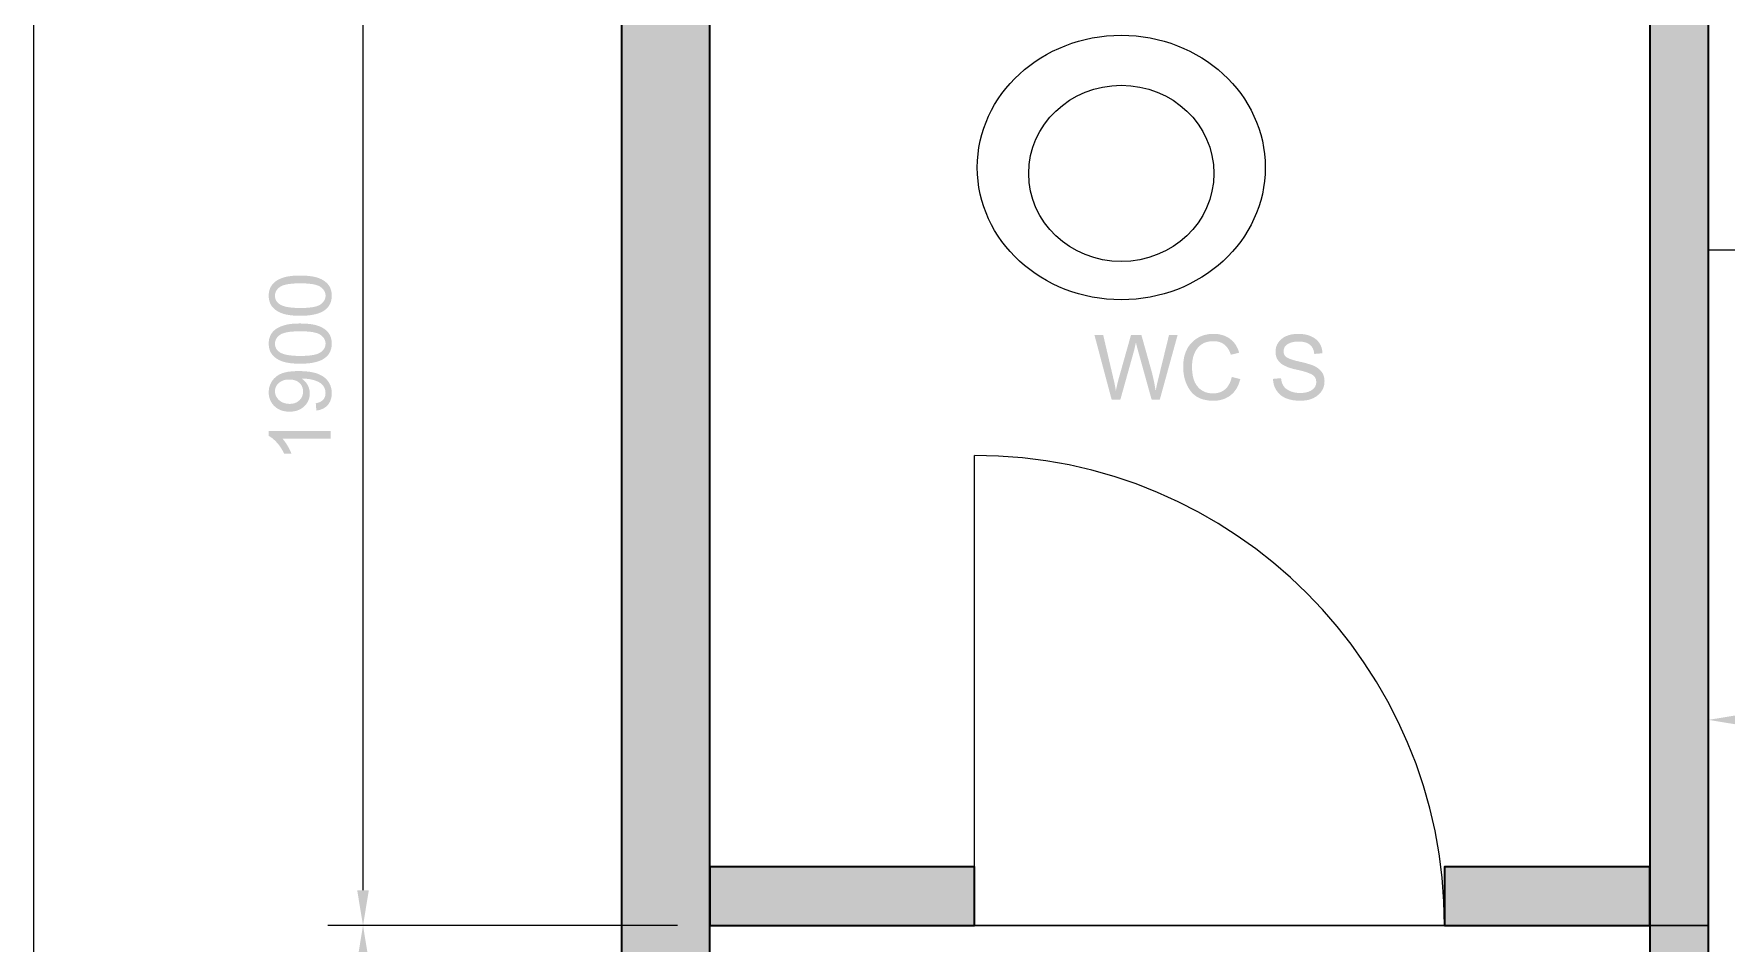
# Model space of a CAD drawing. Header units: millimetres. Extents: x -1336 to 24201, y -1370 to 16142.
# Drawn here: x -1150 to 1729, y 7420 to 8968 of the extents above; entities that cross this region are included whole.
import ezdxf

# ---------------------------------------------------------------- set-up
doc = ezdxf.new("R2010")
doc.units = ezdxf.units.MM
for name, color, linetype, lineweight in [('A-ANNO-TEXT', 7, 'Continuous', 13), ('A-DIMS-MM', 7, 'Continuous', 13), ('A-DOOR', 7, 'Continuous', 13), ('A-FIXT-SERVICE', 7, 'Continuous', 13), ('A-FLOOR-ZONE', 7, 'Continuous', 13), ('A-WALL-EXIST', 7, 'Continuous', 35)]:
    doc.layers.add(name, color=color, linetype=linetype, lineweight=lineweight)

msp = doc.modelspace()

# ---------------------------------------------------------------- hatches: boundary and pattern name
at = {"layer": 'A-ANNO-TEXT'}
h = msp.add_hatch(color=7, dxfattribs=at)
h.paths.add_polyline_path([(795.8, 8455), (765.5, 8345), (751.6, 8345), (727.5, 8431.7), (727.1, 8433.3), (726.7, 8434.8), (726.3, 8436.2), (726, 8437.5), (725.7, 8438.8), (725.5, 8439.9), (725.3, 8440.9), (725.1, 8441.8), (724.8, 8441.8), (721.8, 8428.7), (698.4, 8345), (683.6, 8345), (654.3, 8455), (669.2, 8455), (686.1, 8382.8), (686.5, 8381.1), (686.9, 8379.4), (687.3, 8377.8), (687.7, 8376.2), (688, 8374.7), (688.3, 8373.2), (688.6, 8371.8), (688.9, 8370.5), (689.1, 8369.2), (689.4, 8368), (689.6, 8366.9), (689.8, 8365.8), (690, 8364.7), (690.1, 8363.7), (690.3, 8362.8), (690.4, 8362), (690.5, 8361.4), (690.5, 8360.9), (690.5, 8360.6), (690.6, 8360.4), (690.9, 8360.4), (691.2, 8362.1), (691.6, 8363.8), (691.9, 8365.4), (692.3, 8367), (692.6, 8368.5), (692.9, 8369.9), (693.2, 8371.3), (693.5, 8372.6), (693.8, 8373.9), (694.1, 8375), (694.4, 8376.2), (694.6, 8377.2), (694.9, 8378.2), (695.1, 8379.1), (695.4, 8380), (695.6, 8380.8), (716.5, 8455), (734.2, 8455), (749.8, 8399.4), (751.2, 8394.3), (752.6, 8389.2), (753.8, 8384.2), (754.9, 8379.3), (755.9, 8374.5), (756.8, 8369.7), (757.6, 8365), (758.3, 8360.4), (758.6, 8360.4), (758.8, 8361.5), (759, 8362.7), (759.3, 8363.9), (759.5, 8365.2), (759.8, 8366.6), (760.1, 8367.9), (760.4, 8369.4), (760.7, 8370.8), (761, 8372.4), (761.4, 8373.9), (761.8, 8375.5), (762.2, 8377.2), (762.6, 8378.9), (763, 8380.7), (763.4, 8382.5), (763.9, 8384.3), (781.2, 8455), (795.8, 8455)])
h.paths.add_polyline_path([(902.4, 8379.9), (901.8, 8377.6), (901.1, 8375.4), (900.4, 8373.3), (899.6, 8371.2), (898.7, 8369.2), (897.8, 8367.3), (896.9, 8365.5), (895.9, 8363.7), (894.8, 8362), (893.6, 8360.4), (892.5, 8358.9), (891.2, 8357.4), (889.9, 8356), (888.6, 8354.7), (887.1, 8353.4), (885.7, 8352.2), (884.2, 8351.1), (882.6, 8350.1), (881, 8349.1), (879.4, 8348.3), (877.7, 8347.4), (876, 8346.7), (874.3, 8346), (872.5, 8345.4), (870.7, 8344.9), (868.9, 8344.4), (867, 8344), (865, 8343.7), (863.1, 8343.4), (861.1, 8343.3), (859.1, 8343.2), (857, 8343.1), (855.3, 8343.1), (853.7, 8343.2), (852, 8343.3), (850.5, 8343.4), (848.9, 8343.5), (847.4, 8343.7), (845.9, 8343.9), (844.4, 8344.2), (842.9, 8344.5), (841.5, 8344.8), (840.1, 8345.1), (838.8, 8345.5), (837.5, 8345.9), (836.2, 8346.4), (834.9, 8346.8), (833.6, 8347.4), (832.4, 8347.9), (831.2, 8348.5), (830.1, 8349.1), (828.9, 8349.7), (827.8, 8350.4), (826.8, 8351.1), (825.7, 8351.9), (824.7, 8352.6), (823.7, 8353.5), (822.8, 8354.3), (821.8, 8355.2), (820.9, 8356.1), (820.1, 8357), (819.2, 8358), (818.4, 8359), (817.6, 8360), (816.1, 8362.2), (814.7, 8364.4), (813.4, 8366.6), (812.2, 8368.9), (811.1, 8371.3), (810.1, 8373.7), (809.2, 8376.2), (808.4, 8378.7), (807.6, 8381.3), (807, 8383.9), (806.5, 8386.6), (806.1, 8389.3), (805.7, 8392.1), (805.5, 8394.9), (805.3, 8397.8), (805.3, 8400.8), (805.3, 8404), (805.5, 8407.2), (805.8, 8410.2), (806.2, 8413.2), (806.7, 8416.1), (807.3, 8418.9), (808.1, 8421.6), (808.9, 8424.2), (809.9, 8426.8), (811, 8429.2), (812.1, 8431.6), (813.4, 8433.8), (814.9, 8436), (816.4, 8438.1), (818, 8440.1), (819.8, 8442), (821.6, 8443.8), (823.6, 8445.5), (825.5, 8447), (827.6, 8448.5), (829.7, 8449.8), (831.9, 8451.1), (834.1, 8452.2), (836.4, 8453.2), (838.8, 8454), (841.2, 8454.8), (843.7, 8455.4), (846.2, 8455.9), (848.9, 8456.4), (851.6, 8456.6), (854.3, 8456.8), (857.1, 8456.9), (859.1, 8456.8), (861.1, 8456.7), (863, 8456.6), (864.9, 8456.4), (866.7, 8456.1), (868.5, 8455.7), (870.3, 8455.3), (872, 8454.8), (873.7, 8454.3), (875.4, 8453.7), (877, 8453), (878.6, 8452.3), (880.2, 8451.5), (881.7, 8450.6), (883.1, 8449.7), (884.6, 8448.7), (886, 8447.6), (887.3, 8446.5), (888.6, 8445.4), (889.9, 8444.1), (891.1, 8442.8), (892.2, 8441.5), (893.3, 8440.1), (894.3, 8438.6), (895.3, 8437.1), (896.2, 8435.5), (897, 8433.9), (897.9, 8432.2), (898.6, 8430.4), (899.3, 8428.6), (900, 8426.7), (900.6, 8424.8), (886.3, 8421.4), (885.9, 8422.8), (885.4, 8424.2), (884.8, 8425.5), (884.3, 8426.8), (883.7, 8428), (883.1, 8429.2), (882.4, 8430.3), (881.8, 8431.4), (881.1, 8432.5), (880.3, 8433.5), (879.6, 8434.5), (878.8, 8435.4), (878, 8436.3), (877.1, 8437.1), (876.3, 8437.9), (875.4, 8438.6), (874.4, 8439.3), (873.5, 8440), (872.5, 8440.6), (871.5, 8441.2), (870.4, 8441.7), (869.3, 8442.2), (868.2, 8442.6), (867.1, 8443), (865.9, 8443.3), (864.7, 8443.6), (863.5, 8443.9), (862.3, 8444.1), (861, 8444.2), (859.7, 8444.3), (858.3, 8444.4), (857, 8444.4), (854.8, 8444.4), (852.6, 8444.2), (850.5, 8444), (848.5, 8443.7), (846.6, 8443.3), (844.7, 8442.8), (842.9, 8442.2), (841.1, 8441.5), (839.5, 8440.7), (837.9, 8439.8), (836.3, 8438.8), (834.9, 8437.8), (833.5, 8436.6), (832.1, 8435.4), (830.9, 8434), (829.7, 8432.6), (828.5, 8431.1), (827.5, 8429.5), (826.5, 8427.9), (825.6, 8426.2), (824.8, 8424.4), (824, 8422.6), (823.3, 8420.7), (822.7, 8418.8), (822.1, 8416.8), (821.7, 8414.7), (821.3, 8412.5), (820.9, 8410.3), (820.7, 8408.1), (820.5, 8405.7), (820.4, 8403.4), (820.4, 8400.9), (820.4, 8398.1), (820.5, 8395.3), (820.7, 8392.7), (821, 8390.2), (821.3, 8387.7), (821.7, 8385.3), (822.2, 8383.1), (822.8, 8380.9), (823.5, 8378.8), (824.2, 8376.8), (825, 8374.9), (825.9, 8373.1), (826.8, 8371.4), (827.9, 8369.7), (829, 8368.2), (830.2, 8366.8), (831.4, 8365.4), (832.7, 8364.1), (834, 8363), (835.4, 8361.9), (836.9, 8360.9), (838.3, 8359.9), (839.9, 8359.1), (841.4, 8358.4), (843.1, 8357.7), (844.7, 8357.2), (846.4, 8356.7), (848.2, 8356.3), (850, 8356), (851.9, 8355.8), (853.8, 8355.6), (855.7, 8355.6), (857.3, 8355.6), (858.9, 8355.7), (860.4, 8355.8), (861.9, 8356), (863.3, 8356.3), (864.7, 8356.6), (866.1, 8356.9), (867.4, 8357.3), (868.7, 8357.8), (869.9, 8358.3), (871.2, 8358.9), (872.3, 8359.5), (873.5, 8360.2), (874.6, 8360.9), (875.6, 8361.7), (876.7, 8362.6), (877.7, 8363.5), (878.6, 8364.4), (879.5, 8365.4), (880.4, 8366.5), (881.2, 8367.6), (882, 8368.8), (882.8, 8370), (883.5, 8371.3), (884.2, 8372.6), (884.9, 8374), (885.5, 8375.5), (886.1, 8377), (886.6, 8378.6), (887.1, 8380.2), (887.5, 8381.8), (888, 8383.6), (902.4, 8379.9)])
h.paths.add_polyline_path([(1028.3, 8422.7), (1028.1, 8424), (1028, 8425.3), (1027.7, 8426.5), (1027.5, 8427.7), (1027.2, 8428.8), (1026.8, 8429.9), (1026.4, 8430.9), (1025.9, 8431.9), (1025.4, 8432.9), (1024.9, 8433.8), (1024.3, 8434.7), (1023.7, 8435.6), (1023, 8436.4), (1022.3, 8437.1), (1021.5, 8437.8), (1020.7, 8438.5), (1019.8, 8439.2), (1018.9, 8439.8), (1018, 8440.3), (1017, 8440.8), (1016, 8441.3), (1014.9, 8441.8), (1013.8, 8442.1), (1012.6, 8442.5), (1011.4, 8442.8), (1010.1, 8443.1), (1008.8, 8443.3), (1007.4, 8443.5), (1006, 8443.6), (1004.6, 8443.7), (1003.1, 8443.8), (1001.6, 8443.8), (1000.2, 8443.8), (998.8, 8443.8), (997.5, 8443.7), (996.2, 8443.6), (994.9, 8443.4), (993.7, 8443.2), (992.5, 8443), (991.4, 8442.8), (990.2, 8442.5), (989.1, 8442.2), (988.1, 8441.8), (987, 8441.5), (986.1, 8441), (985.1, 8440.6), (984.2, 8440.1), (983.3, 8439.6), (982.4, 8439.1), (981.6, 8438.5), (980.9, 8437.9), (980.2, 8437.3), (979.5, 8436.6), (979, 8435.9), (978.4, 8435.2), (978, 8434.5), (977.6, 8433.7), (977.2, 8432.9), (976.9, 8432), (976.6, 8431.2), (976.5, 8430.3), (976.3, 8429.3), (976.2, 8428.4), (976.2, 8427.4), (976.2, 8426.5), (976.3, 8425.7), (976.4, 8424.8), (976.5, 8424.1), (976.7, 8423.3), (977, 8422.6), (977.2, 8421.8), (977.6, 8421.2), (977.9, 8420.5), (978.3, 8419.9), (978.8, 8419.3), (979.3, 8418.7), (979.8, 8418.2), (980.4, 8417.7), (981, 8417.2), (981.6, 8416.8), (982.4, 8416.3), (983.2, 8415.9), (984, 8415.5), (985, 8415), (986, 8414.6), (987.1, 8414.2), (988.3, 8413.7), (989.6, 8413.3), (990.9, 8412.9), (992.3, 8412.4), (993.8, 8412), (995.4, 8411.6), (997.1, 8411.1), (998.8, 8410.7), (1000.6, 8410.3), (1002.5, 8409.8), (1005.8, 8409.1), (1009, 8408.3), (1012, 8407.6), (1014.9, 8406.8), (1017.6, 8406), (1020.1, 8405.2), (1022.5, 8404.5), (1024.8, 8403.7), (1026.9, 8402.8), (1028.9, 8401.9), (1030.9, 8400.8), (1032.8, 8399.7), (1034.6, 8398.4), (1036.3, 8397), (1038, 8395.5), (1039.5, 8393.9), (1040.3, 8393), (1041, 8392.2), (1041.6, 8391.2), (1042.2, 8390.3), (1042.8, 8389.3), (1043.3, 8388.3), (1043.7, 8387.2), (1044.2, 8386.1), (1044.5, 8385), (1044.8, 8383.8), (1045.1, 8382.6), (1045.3, 8381.4), (1045.5, 8380.1), (1045.6, 8378.8), (1045.7, 8377.4), (1045.7, 8376.1), (1045.6, 8374.3), (1045.5, 8372.6), (1045.3, 8370.9), (1045, 8369.3), (1044.6, 8367.7), (1044.1, 8366.1), (1043.5, 8364.6), (1042.9, 8363.1), (1042.1, 8361.6), (1041.3, 8360.2), (1040.4, 8358.8), (1039.3, 8357.5), (1038.2, 8356.2), (1037, 8354.9), (1035.8, 8353.7), (1034.4, 8352.5), (1033, 8351.4), (1031.5, 8350.3), (1029.9, 8349.3), (1028.3, 8348.4), (1026.7, 8347.6), (1025, 8346.8), (1023.2, 8346.1), (1021.4, 8345.5), (1019.5, 8344.9), (1017.6, 8344.4), (1015.6, 8344), (1013.6, 8343.7), (1011.5, 8343.5), (1009.4, 8343.3), (1007.2, 8343.2), (1004.9, 8343.1), (1002.1, 8343.2), (999.3, 8343.3), (996.7, 8343.5), (994.1, 8343.8), (991.6, 8344.1), (989.2, 8344.6), (986.9, 8345.1), (984.7, 8345.7), (982.6, 8346.4), (980.5, 8347.2), (978.6, 8348), (976.7, 8348.9), (975, 8350), (973.3, 8351.1), (971.7, 8352.2), (970.2, 8353.5), (968.8, 8354.8), (967.5, 8356.2), (966.3, 8357.6), (965.2, 8359), (964.1, 8360.6), (963.1, 8362.1), (962.2, 8363.7), (961.4, 8365.4), (960.7, 8367.1), (960.1, 8368.8), (959.5, 8370.6), (959.1, 8372.5), (958.7, 8374.4), (958.4, 8376.3), (958.2, 8378.3), (958, 8380.3), (971.9, 8381.5), (972, 8379.9), (972.2, 8378.4), (972.5, 8376.8), (972.9, 8375.4), (973.3, 8374), (973.7, 8372.6), (974.3, 8371.4), (974.9, 8370.1), (975.6, 8369), (976.3, 8367.8), (977.1, 8366.8), (978, 8365.8), (978.9, 8364.8), (979.9, 8363.9), (980.9, 8363.1), (982.1, 8362.3), (983.2, 8361.6), (984.4, 8360.9), (985.7, 8360.2), (986.9, 8359.7), (988.2, 8359.1), (989.5, 8358.6), (990.9, 8358.2), (992.2, 8357.8), (993.7, 8357.4), (995.1, 8357.1), (996.6, 8356.8), (998.1, 8356.6), (999.6, 8356.5), (1001.1, 8356.3), (1002.7, 8356.3), (1004.3, 8356.3), (1005.9, 8356.3), (1007.3, 8356.3), (1008.8, 8356.4), (1010.2, 8356.6), (1011.5, 8356.7), (1012.9, 8357), (1014.1, 8357.2), (1015.4, 8357.5), (1016.6, 8357.8), (1017.8, 8358.2), (1018.9, 8358.6), (1020.1, 8359.1), (1021.1, 8359.6), (1022.2, 8360.1), (1023.2, 8360.7), (1024.1, 8361.3), (1025, 8361.9), (1025.9, 8362.6), (1026.7, 8363.3), (1027.4, 8364), (1028.1, 8364.8), (1028.7, 8365.6), (1029.3, 8366.4), (1029.8, 8367.2), (1030.2, 8368.1), (1030.6, 8369), (1030.9, 8369.9), (1031.2, 8370.8), (1031.4, 8371.8), (1031.5, 8372.8), (1031.6, 8373.9), (1031.7, 8374.9), (1031.6, 8376), (1031.5, 8377.1), (1031.4, 8378.1), (1031.2, 8379.1), (1030.9, 8380.1), (1030.5, 8381), (1030.1, 8381.9), (1029.7, 8382.7), (1029.2, 8383.5), (1028.6, 8384.3), (1027.9, 8385), (1027.2, 8385.7), (1026.5, 8386.4), (1025.6, 8387), (1024.7, 8387.5), (1023.8, 8388.1), (1022.8, 8388.6), (1021.6, 8389.1), (1020.4, 8389.6), (1019.2, 8390.1), (1017.8, 8390.6), (1016.4, 8391.1), (1014.8, 8391.7), (1013.2, 8392.2), (1011.5, 8392.7), (1009.8, 8393.2), (1007.9, 8393.7), (1005.9, 8394.2), (1003.9, 8394.7), (1001.8, 8395.2), (999.6, 8395.7), (997.3, 8396.2), (995, 8396.7), (992.8, 8397.3), (990.7, 8397.8), (988.7, 8398.4), (986.7, 8399), (984.9, 8399.7), (983.1, 8400.3), (981.4, 8401), (979.7, 8401.8), (978.2, 8402.5), (976.7, 8403.3), (975.3, 8404.1), (974, 8404.9), (972.8, 8405.7), (971.6, 8406.6), (970.6, 8407.5), (969.6, 8408.4), (968.7, 8409.4), (967.8, 8410.4), (967, 8411.4), (966.3, 8412.5), (965.6, 8413.6), (965, 8414.7), (964.4, 8415.9), (964, 8417.1), (963.6, 8418.3), (963.2, 8419.6), (962.9, 8420.9), (962.7, 8422.2), (962.5, 8423.6), (962.4, 8425), (962.4, 8426.4), (962.4, 8428), (962.6, 8429.6), (962.8, 8431.2), (963, 8432.7), (963.4, 8434.2), (963.9, 8435.7), (964.4, 8437.1), (965, 8438.5), (965.7, 8439.8), (966.4, 8441.1), (967.3, 8442.4), (968.2, 8443.6), (969.2, 8444.9), (970.3, 8446), (971.5, 8447.2), (972.8, 8448.2), (974.1, 8449.3), (975.5, 8450.3), (976.9, 8451.2), (978.4, 8452), (980, 8452.8), (981.6, 8453.5), (983.3, 8454.1), (985, 8454.7), (986.8, 8455.2), (988.6, 8455.7), (990.5, 8456), (992.5, 8456.3), (994.5, 8456.6), (996.6, 8456.7), (998.8, 8456.8), (1001, 8456.9), (1003.2, 8456.8), (1005.4, 8456.7), (1007.6, 8456.6), (1009.7, 8456.3), (1011.7, 8456), (1013.7, 8455.7), (1015.6, 8455.2), (1017.5, 8454.7), (1019.3, 8454.2), (1021.1, 8453.5), (1022.8, 8452.8), (1024.4, 8452), (1026, 8451.2), (1027.5, 8450.3), (1029, 8449.3), (1030.4, 8448.3), (1031.8, 8447.2), (1033, 8446), (1034.2, 8444.8), (1035.3, 8443.5), (1036.4, 8442.2), (1037.3, 8440.8), (1038.2, 8439.4), (1038.9, 8437.9), (1039.6, 8436.3), (1040.3, 8434.7), (1040.8, 8433), (1041.2, 8431.3), (1041.6, 8429.5), (1041.9, 8427.7), (1042.1, 8425.8), (1042.2, 8423.9), (1028.3, 8422.7)])
at = {"layer": 'A-DIMS-MM'}
h = msp.add_hatch(color=7, dxfattribs=at)
h.paths.add_polyline_path([(-645, 8291.5), (-645, 8278.6), (-727.2, 8278.6), (-726, 8277.4), (-724.9, 8276.1), (-723.8, 8274.7), (-722.7, 8273.2), (-721.6, 8271.6), (-720.5, 8270), (-719.4, 8268.2), (-718.3, 8266.4), (-717.2, 8264.5), (-716.2, 8262.7), (-715.3, 8260.9), (-714.4, 8259.2), (-713.6, 8257.5), (-712.9, 8255.9), (-712.2, 8254.3), (-711.6, 8252.8), (-724.1, 8252.8), (-725.4, 8255.5), (-726.7, 8258.1), (-728.2, 8260.5), (-729.7, 8262.9), (-731.3, 8265.3), (-732.9, 8267.5), (-734.6, 8269.7), (-736.4, 8271.7), (-738.2, 8273.7), (-740, 8275.5), (-741.8, 8277.1), (-743.5, 8278.6), (-745.3, 8280), (-747, 8281.2), (-748.7, 8282.3), (-750.4, 8283.2), (-750.4, 8291.5), (-645, 8291.5)])
h.paths.add_polyline_path([(-669.3, 8326.4), (-670.4, 8338.8), (-669.4, 8339), (-668.3, 8339.3), (-667.3, 8339.5), (-666.4, 8339.8), (-665.4, 8340.1), (-664.5, 8340.4), (-663.7, 8340.8), (-662.9, 8341.1), (-662.1, 8341.5), (-661.4, 8341.9), (-660.7, 8342.4), (-660, 8342.8), (-659.4, 8343.3), (-658.8, 8343.8), (-658.3, 8344.3), (-657.7, 8344.8), (-656.8, 8346), (-656, 8347.2), (-655.3, 8348.5), (-654.8, 8349.9), (-654.4, 8351.4), (-654.1, 8352.9), (-653.9, 8354.5), (-653.8, 8356.2), (-653.9, 8357.7), (-654, 8359.1), (-654.2, 8360.5), (-654.5, 8361.8), (-654.9, 8363.1), (-655.3, 8364.3), (-655.9, 8365.5), (-656.5, 8366.7), (-657.2, 8367.8), (-658, 8368.8), (-658.8, 8369.8), (-659.7, 8370.7), (-660.6, 8371.6), (-661.6, 8372.5), (-662.7, 8373.3), (-663.8, 8374), (-665, 8374.7), (-666.3, 8375.4), (-667.7, 8376), (-669.1, 8376.6), (-670.7, 8377.2), (-672.4, 8377.8), (-674.2, 8378.3), (-676.1, 8378.8), (-678, 8379.3), (-680, 8379.6), (-681.9, 8380), (-683.9, 8380.2), (-685.9, 8380.5), (-687.8, 8380.6), (-689.8, 8380.7), (-691.8, 8380.7), (-692.3, 8380.7), (-692.9, 8380.7), (-693.6, 8380.7), (-694.4, 8380.7), (-692.9, 8379.7), (-691.5, 8378.6), (-690.1, 8377.4), (-688.8, 8376.1), (-687.6, 8374.7), (-686.5, 8373.3), (-685.4, 8371.7), (-684.4, 8370.1), (-683.5, 8368.4), (-682.8, 8366.7), (-682.1, 8364.9), (-681.6, 8363.1), (-681.1, 8361.3), (-680.8, 8359.4), (-680.7, 8357.5), (-680.6, 8355.6), (-680.6, 8354), (-680.7, 8352.4), (-680.9, 8350.8), (-681.2, 8349.3), (-681.5, 8347.8), (-681.9, 8346.4), (-682.4, 8345), (-683, 8343.6), (-683.6, 8342.2), (-684.3, 8340.9), (-685.1, 8339.6), (-685.9, 8338.3), (-686.8, 8337.1), (-687.8, 8335.9), (-688.9, 8334.7), (-690.1, 8333.5), (-691.3, 8332.4), (-692.5, 8331.4), (-693.8, 8330.5), (-695.2, 8329.6), (-696.5, 8328.8), (-698, 8328), (-699.5, 8327.4), (-701, 8326.8), (-702.6, 8326.2), (-704.2, 8325.8), (-705.9, 8325.4), (-707.6, 8325.1), (-709.4, 8324.8), (-711.2, 8324.6), (-713.1, 8324.5), (-715, 8324.5), (-716.9, 8324.5), (-718.9, 8324.7), (-720.7, 8324.8), (-722.6, 8325.1), (-724.4, 8325.4), (-726.1, 8325.8), (-727.8, 8326.3), (-729.4, 8326.9), (-731, 8327.5), (-732.5, 8328.2), (-734, 8329), (-735.4, 8329.8), (-736.8, 8330.7), (-738.2, 8331.7), (-739.4, 8332.8), (-740.7, 8333.9), (-741.9, 8335.1), (-743, 8336.4), (-744, 8337.6), (-745, 8338.9), (-745.8, 8340.3), (-746.6, 8341.7), (-747.3, 8343.1), (-748, 8344.5), (-748.6, 8346), (-749.1, 8347.6), (-749.5, 8349.1), (-749.8, 8350.7), (-750.1, 8352.4), (-750.3, 8354.1), (-750.4, 8355.8), (-750.4, 8357.5), (-750.4, 8358.8), (-750.3, 8360.1), (-750.2, 8361.3), (-750.1, 8362.5), (-749.9, 8363.8), (-749.7, 8365), (-749.4, 8366.2), (-749.1, 8367.3), (-748.7, 8368.5), (-748.3, 8369.6), (-747.8, 8370.8), (-747.3, 8371.9), (-746.8, 8373), (-746.2, 8374.1), (-745.6, 8375.2), (-744.9, 8376.3), (-744.2, 8377.3), (-743.5, 8378.3), (-742.7, 8379.3), (-741.9, 8380.2), (-741, 8381.2), (-740.1, 8382), (-739.2, 8382.9), (-738.2, 8383.7), (-737.2, 8384.5), (-736.2, 8385.3), (-735.1, 8386), (-734, 8386.7), (-732.9, 8387.4), (-731.7, 8388), (-730.5, 8388.6), (-729.2, 8389.1), (-727.9, 8389.7), (-726.5, 8390.2), (-725, 8390.6), (-723.5, 8391.1), (-721.9, 8391.5), (-720.3, 8391.8), (-718.5, 8392.2), (-716.7, 8392.5), (-714.8, 8392.7), (-712.9, 8392.9), (-710.8, 8393.1), (-708.7, 8393.3), (-706.6, 8393.4), (-704.3, 8393.5), (-702, 8393.5), (-699.6, 8393.6), (-697.2, 8393.5), (-694.7, 8393.5), (-692.4, 8393.4), (-690.1, 8393.3), (-687.9, 8393.1), (-685.7, 8392.9), (-683.6, 8392.7), (-681.6, 8392.5), (-679.6, 8392.2), (-677.7, 8391.8), (-675.9, 8391.5), (-674.1, 8391.1), (-672.4, 8390.7), (-670.7, 8390.2), (-669.1, 8389.7), (-667.6, 8389.2), (-666.1, 8388.6), (-664.7, 8388), (-663.3, 8387.4), (-662, 8386.7), (-660.7, 8386), (-659.5, 8385.3), (-658.3, 8384.5), (-657.1, 8383.8), (-656, 8382.9), (-654.9, 8382.1), (-653.9, 8381.2), (-652.9, 8380.2), (-652, 8379.3), (-651.1, 8378.3), (-650.2, 8377.2), (-649.4, 8376.2), (-648.7, 8375.1), (-648, 8374), (-647.3, 8372.8), (-646.7, 8371.7), (-646.2, 8370.5), (-645.6, 8369.3), (-645.2, 8368.1), (-644.8, 8366.8), (-644.4, 8365.5), (-644.1, 8364.2), (-643.8, 8362.9), (-643.6, 8361.6), (-643.4, 8360.2), (-643.3, 8358.8), (-643.2, 8357.4), (-643.2, 8356), (-643.2, 8354.4), (-643.3, 8352.9), (-643.4, 8351.5), (-643.6, 8350.1), (-643.9, 8348.7), (-644.2, 8347.3), (-644.5, 8346), (-644.9, 8344.8), (-645.4, 8343.5), (-645.9, 8342.3), (-646.4, 8341.1), (-647.1, 8340), (-647.7, 8338.9), (-648.4, 8337.8), (-649.2, 8336.8), (-650, 8335.8), (-650.9, 8334.9), (-651.8, 8334), (-652.8, 8333.1), (-653.8, 8332.3), (-654.9, 8331.6), (-656, 8330.8), (-657.1, 8330.2), (-658.3, 8329.6), (-659.5, 8329), (-660.8, 8328.5), (-662.1, 8328), (-663.4, 8327.6), (-664.8, 8327.3), (-666.3, 8326.9), (-667.8, 8326.7), (-669.3, 8326.4)])
h.paths.add_polyline_path([(-715.6, 8379.2), (-717, 8379.2), (-718.3, 8379.1), (-719.6, 8379), (-720.9, 8378.9), (-722.1, 8378.7), (-723.3, 8378.4), (-724.5, 8378.1), (-725.6, 8377.8), (-726.7, 8377.4), (-727.7, 8376.9), (-728.7, 8376.4), (-729.7, 8375.9), (-730.6, 8375.3), (-731.5, 8374.7), (-732.4, 8374), (-733.2, 8373.3), (-734, 8372.6), (-734.8, 8371.8), (-735.5, 8371), (-736.1, 8370.2), (-736.7, 8369.4), (-737.2, 8368.6), (-737.7, 8367.7), (-738.1, 8366.8), (-738.5, 8365.9), (-738.8, 8365), (-739.1, 8364.1), (-739.4, 8363.1), (-739.5, 8362.1), (-739.7, 8361.1), (-739.7, 8360.1), (-739.8, 8359.1), (-739.7, 8358), (-739.6, 8357), (-739.5, 8356), (-739.3, 8354.9), (-739.1, 8353.9), (-738.8, 8353), (-738.4, 8352), (-738, 8351.1), (-737.5, 8350.1), (-737, 8349.2), (-736.4, 8348.3), (-735.8, 8347.5), (-735.1, 8346.6), (-734.4, 8345.8), (-733.6, 8344.9), (-732.7, 8344.1), (-731.8, 8343.4), (-730.9, 8342.6), (-730, 8342), (-729, 8341.3), (-727.9, 8340.8), (-726.9, 8340.2), (-725.8, 8339.8), (-724.7, 8339.4), (-723.5, 8339), (-722.3, 8338.7), (-721.1, 8338.4), (-719.9, 8338.2), (-718.6, 8338), (-717.3, 8337.9), (-715.9, 8337.8), (-714.5, 8337.8), (-713.3, 8337.8), (-712.1, 8337.9), (-710.9, 8338), (-709.8, 8338.1), (-708.6, 8338.4), (-707.6, 8338.6), (-706.5, 8338.9), (-705.5, 8339.3), (-704.5, 8339.7), (-703.5, 8340.1), (-702.5, 8340.6), (-701.6, 8341.2), (-700.7, 8341.8), (-699.9, 8342.4), (-699.1, 8343.1), (-698.3, 8343.8), (-697.5, 8344.6), (-696.8, 8345.4), (-696.1, 8346.2), (-695.5, 8347), (-694.9, 8347.9), (-694.4, 8348.7), (-694, 8349.6), (-693.6, 8350.6), (-693.2, 8351.5), (-692.9, 8352.5), (-692.6, 8353.5), (-692.4, 8354.5), (-692.2, 8355.5), (-692.1, 8356.6), (-692, 8357.6), (-692, 8358.7), (-692, 8359.9), (-692.1, 8360.9), (-692.2, 8362), (-692.4, 8363), (-692.6, 8364), (-692.9, 8365), (-693.2, 8366), (-693.6, 8366.9), (-694, 8367.8), (-694.4, 8368.7), (-694.9, 8369.5), (-695.5, 8370.4), (-696.1, 8371.2), (-696.8, 8372), (-697.5, 8372.7), (-698.3, 8373.5), (-699.1, 8374.2), (-699.9, 8374.8), (-700.8, 8375.4), (-701.7, 8376), (-702.6, 8376.5), (-703.6, 8377), (-704.7, 8377.4), (-705.7, 8377.8), (-706.8, 8378.1), (-708, 8378.4), (-709.2, 8378.7), (-710.4, 8378.9), (-711.6, 8379), (-712.9, 8379.1), (-714.3, 8379.2), (-715.6, 8379.2)])
h.paths.add_polyline_path([(-696.8, 8406.1), (-699.1, 8406.1), (-701.3, 8406.1), (-703.5, 8406.2), (-705.6, 8406.3), (-707.7, 8406.5), (-709.7, 8406.6), (-711.7, 8406.8), (-713.6, 8407), (-715.4, 8407.3), (-717.2, 8407.6), (-719, 8407.9), (-720.6, 8408.2), (-722.2, 8408.6), (-723.8, 8409), (-725.3, 8409.5), (-726.8, 8409.9), (-728.2, 8410.4), (-729.5, 8410.9), (-730.8, 8411.5), (-732.1, 8412.1), (-733.3, 8412.7), (-734.5, 8413.3), (-735.7, 8414), (-736.8, 8414.7), (-737.9, 8415.4), (-738.9, 8416.2), (-739.9, 8416.9), (-740.9, 8417.8), (-741.8, 8418.6), (-742.6, 8419.5), (-743.5, 8420.4), (-744.3, 8421.3), (-745, 8422.3), (-745.7, 8423.3), (-746.4, 8424.3), (-747, 8425.3), (-747.5, 8426.4), (-748, 8427.5), (-748.5, 8428.7), (-748.9, 8429.8), (-749.3, 8431), (-749.6, 8432.3), (-749.8, 8433.5), (-750, 8434.8), (-750.2, 8436.2), (-750.3, 8437.5), (-750.4, 8438.9), (-750.4, 8440.3), (-750.4, 8442.4), (-750.2, 8444.4), (-750, 8446.4), (-749.6, 8448.3), (-749.1, 8450.1), (-748.5, 8451.8), (-747.8, 8453.5), (-747, 8455.2), (-746.1, 8456.7), (-745.1, 8458.2), (-744.1, 8459.6), (-742.9, 8461), (-741.6, 8462.3), (-740.2, 8463.5), (-738.8, 8464.6), (-737.2, 8465.7), (-735.6, 8466.7), (-733.8, 8467.6), (-732, 8468.5), (-730.1, 8469.4), (-728.1, 8470.2), (-726, 8470.9), (-723.9, 8471.6), (-721.6, 8472.2), (-720.4, 8472.5), (-719.2, 8472.8), (-717.9, 8473), (-716.6, 8473.2), (-715.2, 8473.4), (-713.8, 8473.6), (-712.3, 8473.8), (-710.8, 8474), (-709.2, 8474.1), (-707.6, 8474.2), (-705.9, 8474.3), (-704.2, 8474.4), (-702.4, 8474.5), (-700.6, 8474.5), (-698.7, 8474.6), (-696.8, 8474.6), (-694.5, 8474.5), (-692.3, 8474.5), (-690.1, 8474.4), (-688, 8474.3), (-685.9, 8474.2), (-683.9, 8474), (-682, 8473.8), (-680.1, 8473.6), (-678.2, 8473.4), (-676.5, 8473.1), (-674.7, 8472.8), (-673.1, 8472.4), (-671.5, 8472.1), (-669.9, 8471.7), (-668.4, 8471.2), (-667, 8470.8), (-665.6, 8470.3), (-664.2, 8469.8), (-662.9, 8469.2), (-661.6, 8468.6), (-660.4, 8468), (-659.2, 8467.4), (-658, 8466.7), (-656.9, 8466), (-655.8, 8465.3), (-654.8, 8464.6), (-653.8, 8463.8), (-652.8, 8463), (-651.9, 8462.1), (-651, 8461.2), (-650.2, 8460.3), (-649.4, 8459.4), (-648.7, 8458.5), (-648, 8457.5), (-647.3, 8456.4), (-646.7, 8455.4), (-646.1, 8454.3), (-645.6, 8453.2), (-645.2, 8452), (-644.8, 8450.9), (-644.4, 8449.7), (-644.1, 8448.4), (-643.8, 8447.1), (-643.6, 8445.8), (-643.4, 8444.5), (-643.3, 8443.1), (-643.2, 8441.7), (-643.2, 8440.3), (-643.3, 8438.5), (-643.4, 8436.6), (-643.6, 8434.9), (-643.9, 8433.1), (-644.3, 8431.5), (-644.7, 8429.9), (-645.3, 8428.3), (-645.9, 8426.8), (-646.7, 8425.3), (-647.5, 8423.9), (-648.4, 8422.5), (-649.3, 8421.2), (-650.4, 8420), (-651.5, 8418.7), (-652.8, 8417.6), (-654.1, 8416.5), (-655.8, 8415.2), (-657.6, 8414), (-659.6, 8412.9), (-661.7, 8411.9), (-663.9, 8411), (-666.2, 8410.1), (-668.7, 8409.4), (-671.3, 8408.7), (-674.1, 8408.1), (-676.9, 8407.5), (-679.9, 8407.1), (-683, 8406.7), (-686.3, 8406.5), (-689.6, 8406.3), (-693.2, 8406.1), (-696.8, 8406.1)])
h.paths.add_polyline_path([(-696.8, 8419.3), (-693.6, 8419.4), (-690.6, 8419.4), (-687.7, 8419.6), (-684.9, 8419.7), (-682.3, 8419.9), (-679.8, 8420.2), (-677.5, 8420.5), (-675.3, 8420.9), (-673.2, 8421.3), (-671.2, 8421.7), (-669.4, 8422.2), (-667.7, 8422.7), (-666.2, 8423.3), (-664.8, 8424), (-663.5, 8424.7), (-662.4, 8425.4), (-661.3, 8426.2), (-660.4, 8426.9), (-659.5, 8427.8), (-658.6, 8428.6), (-657.9, 8429.4), (-657.2, 8430.3), (-656.5, 8431.2), (-655.9, 8432.1), (-655.4, 8433.1), (-655, 8434.1), (-654.6, 8435), (-654.3, 8436.1), (-654.1, 8437.1), (-653.9, 8438.1), (-653.8, 8439.2), (-653.8, 8440.3), (-653.8, 8441.4), (-653.9, 8442.5), (-654.1, 8443.6), (-654.3, 8444.6), (-654.6, 8445.6), (-655, 8446.6), (-655.5, 8447.6), (-656, 8448.5), (-656.5, 8449.4), (-657.2, 8450.3), (-657.9, 8451.2), (-658.6, 8452.1), (-659.5, 8452.9), (-660.4, 8453.7), (-661.4, 8454.5), (-662.4, 8455.3), (-663.5, 8456), (-664.8, 8456.7), (-666.2, 8457.3), (-667.8, 8457.9), (-669.5, 8458.4), (-671.3, 8458.9), (-673.2, 8459.4), (-675.3, 8459.8), (-677.5, 8460.2), (-679.9, 8460.5), (-682.3, 8460.7), (-685, 8460.9), (-687.7, 8461.1), (-690.6, 8461.2), (-693.6, 8461.3), (-696.8, 8461.3), (-700, 8461.3), (-703, 8461.2), (-705.9, 8461.1), (-708.7, 8460.9), (-711.3, 8460.7), (-713.8, 8460.5), (-716.1, 8460.2), (-718.4, 8459.8), (-720.4, 8459.4), (-722.4, 8458.9), (-724.2, 8458.4), (-725.9, 8457.9), (-727.4, 8457.3), (-728.8, 8456.7), (-730.1, 8456), (-731.2, 8455.3), (-732.3, 8454.5), (-733.2, 8453.7), (-734.1, 8452.9), (-735, 8452), (-735.7, 8451.2), (-736.4, 8450.3), (-737.1, 8449.4), (-737.6, 8448.5), (-738.1, 8447.5), (-738.6, 8446.5), (-738.9, 8445.5), (-739.2, 8444.5), (-739.5, 8443.5), (-739.6, 8442.4), (-739.7, 8441.3), (-739.8, 8440.2), (-739.7, 8439.1), (-739.6, 8438), (-739.5, 8437), (-739.3, 8436), (-739, 8435), (-738.7, 8434), (-738.3, 8433.1), (-737.9, 8432.2), (-737.4, 8431.3), (-736.8, 8430.5), (-736.2, 8429.7), (-735.5, 8428.9), (-734.8, 8428.1), (-734, 8427.4), (-733.1, 8426.7), (-732.2, 8426), (-731, 8425.2), (-729.6, 8424.4), (-728.1, 8423.7), (-726.4, 8423.1), (-724.7, 8422.5), (-722.8, 8421.9), (-720.7, 8421.4), (-718.6, 8421), (-716.3, 8420.6), (-713.9, 8420.3), (-711.4, 8420), (-708.7, 8419.8), (-705.9, 8419.6), (-703, 8419.4), (-700, 8419.4), (-696.8, 8419.3)])
h.paths.add_polyline_path([(-696.8, 8487.7), (-699.1, 8487.7), (-701.3, 8487.7), (-703.5, 8487.8), (-705.6, 8487.9), (-707.7, 8488), (-709.7, 8488.2), (-711.7, 8488.4), (-713.6, 8488.6), (-715.4, 8488.9), (-717.2, 8489.2), (-719, 8489.5), (-720.6, 8489.8), (-722.2, 8490.2), (-723.8, 8490.6), (-725.3, 8491), (-726.8, 8491.5), (-728.2, 8492), (-729.5, 8492.5), (-730.8, 8493.1), (-732.1, 8493.6), (-733.3, 8494.3), (-734.5, 8494.9), (-735.7, 8495.6), (-736.8, 8496.3), (-737.9, 8497), (-738.9, 8497.7), (-739.9, 8498.5), (-740.9, 8499.3), (-741.8, 8500.2), (-742.6, 8501.1), (-743.5, 8502), (-744.3, 8502.9), (-745, 8503.8), (-745.7, 8504.8), (-746.4, 8505.9), (-747, 8506.9), (-747.5, 8508), (-748, 8509.1), (-748.5, 8510.2), (-748.9, 8511.4), (-749.3, 8512.6), (-749.6, 8513.9), (-749.8, 8515.1), (-750, 8516.4), (-750.2, 8517.7), (-750.3, 8519.1), (-750.4, 8520.5), (-750.4, 8521.9), (-750.4, 8524), (-750.2, 8526), (-750, 8527.9), (-749.6, 8529.8), (-749.1, 8531.7), (-748.5, 8533.4), (-747.8, 8535.1), (-747, 8536.7), (-746.1, 8538.3), (-745.1, 8539.8), (-744.1, 8541.2), (-742.9, 8542.5), (-741.6, 8543.8), (-740.2, 8545), (-738.8, 8546.2), (-737.2, 8547.3), (-735.6, 8548.3), (-733.8, 8549.2), (-732, 8550.1), (-730.1, 8551), (-728.1, 8551.8), (-726, 8552.5), (-723.9, 8553.2), (-721.6, 8553.8), (-720.4, 8554.1), (-719.2, 8554.3), (-717.9, 8554.6), (-716.6, 8554.8), (-715.2, 8555), (-713.8, 8555.2), (-712.3, 8555.4), (-710.8, 8555.5), (-709.2, 8555.7), (-707.6, 8555.8), (-705.9, 8555.9), (-704.2, 8556), (-702.4, 8556.1), (-700.6, 8556.1), (-698.7, 8556.1), (-696.8, 8556.1), (-694.5, 8556.1), (-692.3, 8556.1), (-690.1, 8556), (-688, 8555.9), (-685.9, 8555.8), (-683.9, 8555.6), (-682, 8555.4), (-680.1, 8555.2), (-678.2, 8554.9), (-676.5, 8554.7), (-674.7, 8554.3), (-673.1, 8554), (-671.5, 8553.6), (-669.9, 8553.2), (-668.4, 8552.8), (-667, 8552.3), (-665.6, 8551.9), (-664.2, 8551.3), (-662.9, 8550.8), (-661.6, 8550.2), (-660.4, 8549.6), (-659.2, 8549), (-658, 8548.3), (-656.9, 8547.6), (-655.8, 8546.9), (-654.8, 8546.1), (-653.8, 8545.3), (-652.8, 8544.5), (-651.9, 8543.7), (-651, 8542.8), (-650.2, 8541.9), (-649.4, 8541), (-648.7, 8540), (-648, 8539), (-647.3, 8538), (-646.7, 8537), (-646.1, 8535.9), (-645.6, 8534.8), (-645.2, 8533.6), (-644.8, 8532.4), (-644.4, 8531.2), (-644.1, 8530), (-643.8, 8528.7), (-643.6, 8527.4), (-643.4, 8526.1), (-643.3, 8524.7), (-643.2, 8523.3), (-643.2, 8521.9), (-643.3, 8520), (-643.4, 8518.2), (-643.6, 8516.4), (-643.9, 8514.7), (-644.3, 8513), (-644.7, 8511.4), (-645.3, 8509.9), (-645.9, 8508.3), (-646.7, 8506.9), (-647.5, 8505.5), (-648.4, 8504.1), (-649.3, 8502.8), (-650.4, 8501.5), (-651.5, 8500.3), (-652.8, 8499.2), (-654.1, 8498.1), (-655.8, 8496.8), (-657.6, 8495.6), (-659.6, 8494.5), (-661.7, 8493.5), (-663.9, 8492.6), (-666.2, 8491.7), (-668.7, 8491), (-671.3, 8490.3), (-674.1, 8489.7), (-676.9, 8489.1), (-679.9, 8488.7), (-683, 8488.3), (-686.3, 8488), (-689.6, 8487.8), (-693.2, 8487.7), (-696.8, 8487.7)])
h.paths.add_polyline_path([(-696.8, 8500.9), (-693.6, 8500.9), (-690.6, 8501), (-687.7, 8501.1), (-684.9, 8501.3), (-682.3, 8501.5), (-679.8, 8501.8), (-677.5, 8502.1), (-675.3, 8502.4), (-673.2, 8502.8), (-671.2, 8503.3), (-669.4, 8503.8), (-667.7, 8504.3), (-666.2, 8504.9), (-664.8, 8505.6), (-663.5, 8506.2), (-662.4, 8507), (-661.3, 8507.7), (-660.4, 8508.5), (-659.5, 8509.3), (-658.6, 8510.2), (-657.9, 8511), (-657.2, 8511.9), (-656.5, 8512.8), (-655.9, 8513.7), (-655.4, 8514.7), (-655, 8515.6), (-654.6, 8516.6), (-654.3, 8517.6), (-654.1, 8518.7), (-653.9, 8519.7), (-653.8, 8520.8), (-653.8, 8521.9), (-653.8, 8523), (-653.9, 8524.1), (-654.1, 8525.1), (-654.3, 8526.2), (-654.6, 8527.2), (-655, 8528.2), (-655.5, 8529.1), (-656, 8530.1), (-656.5, 8531), (-657.2, 8531.9), (-657.9, 8532.8), (-658.6, 8533.6), (-659.5, 8534.5), (-660.4, 8535.3), (-661.4, 8536.1), (-662.4, 8536.8), (-663.5, 8537.6), (-664.8, 8538.3), (-666.2, 8538.9), (-667.8, 8539.5), (-669.5, 8540), (-671.3, 8540.5), (-673.2, 8541), (-675.3, 8541.4), (-677.5, 8541.7), (-679.9, 8542), (-682.3, 8542.3), (-685, 8542.5), (-687.7, 8542.7), (-690.6, 8542.8), (-693.6, 8542.9), (-696.8, 8542.9), (-700, 8542.9), (-703, 8542.8), (-705.9, 8542.7), (-708.7, 8542.5), (-711.3, 8542.3), (-713.8, 8542), (-716.1, 8541.7), (-718.4, 8541.4), (-720.4, 8541), (-722.4, 8540.5), (-724.2, 8540), (-725.9, 8539.5), (-727.4, 8538.9), (-728.8, 8538.3), (-730.1, 8537.6), (-731.2, 8536.8), (-732.3, 8536.1), (-733.2, 8535.3), (-734.1, 8534.5), (-735, 8533.6), (-735.7, 8532.8), (-736.4, 8531.9), (-737.1, 8531), (-737.6, 8530), (-738.1, 8529.1), (-738.6, 8528.1), (-738.9, 8527.1), (-739.2, 8526.1), (-739.5, 8525), (-739.6, 8524), (-739.7, 8522.9), (-739.8, 8521.8), (-739.7, 8520.7), (-739.6, 8519.6), (-739.5, 8518.6), (-739.3, 8517.5), (-739, 8516.6), (-738.7, 8515.6), (-738.3, 8514.7), (-737.9, 8513.8), (-737.4, 8512.9), (-736.8, 8512.1), (-736.2, 8511.2), (-735.5, 8510.5), (-734.8, 8509.7), (-734, 8509), (-733.1, 8508.3), (-732.2, 8507.6), (-731, 8506.8), (-729.6, 8506), (-728.1, 8505.3), (-726.4, 8504.7), (-724.7, 8504.1), (-722.8, 8503.5), (-720.7, 8503), (-718.6, 8502.6), (-716.3, 8502.2), (-713.9, 8501.9), (-711.4, 8501.6), (-708.7, 8501.3), (-705.9, 8501.2), (-703, 8501), (-700, 8500.9), (-696.8, 8500.9)])
at = {"layer": 'A-WALL-EXIST'}
h = msp.add_hatch(color=8, dxfattribs=at)
h.dxf.hatch_style = 1
h.paths.add_polyline_path([(-150, 5500), (0, 5500), (0, 14200), (-150, 14200)])
h = msp.add_hatch(color=8, dxfattribs=at)
h.dxf.hatch_style = 1
h.paths.add_polyline_path([(1599, 5500), (1699, 5500), (1699, 13000), (1599, 13000)])
h = msp.add_hatch(color=8, dxfattribs=at)
h.dxf.hatch_style = 1
h.paths.add_polyline_path([(0, 7450), (450, 7450), (450, 7550), (0, 7550)])
h = msp.add_hatch(color=8, dxfattribs=at)
h.dxf.hatch_style = 1
h.paths.add_polyline_path([(1250, 7450), (1599, 7450), (1599, 7550), (1250, 7550)])

# ---------------------------------------------------------------- linework, layer by layer
at = {"color": 7}
for p, q in [((-1150, 60), (-1150, 14140)), ((-590, 7510), (-590, 9290)), ((1699, 7945), (1699, 7740)), ((-55, 7450), (-650, 7450)), ((-55, 7450), (-650, 7450))]:
    msp.add_line(p, q, dxfattribs=at)
at = {"color": 0, "linetype": 'ByBlock'}
for points in [[(1759, 7790.1), (1699, 7800), (1759, 7809.9)], [(-580.1, 7510), (-590, 7450), (-599.9, 7510)], [(-599.9, 7390), (-590, 7450), (-580.1, 7390)]]:
    msp.add_solid(points, dxfattribs=at)
at = {"layer": 'A-DOOR'}
msp.add_line((450, 7450), (450, 8250), dxfattribs=at)
msp.add_arc((450, 7450), 800, 0, 90, dxfattribs=at)
at = {"layer": 'A-FIXT-SERVICE'}
for centre, major_axis, ratio in [((700, 8740), (245, 0), 0.918367), ((700, 8730), (157.5, 0), 0.952381)]:
    msp.add_ellipse(centre, major_axis=major_axis, ratio=ratio, dxfattribs=at)
at = {"layer": 'A-FLOOR-ZONE'}
for points in [[(0, 0), (6450, 0), (6450, 4999), (8800, 4999), (8800, 14200), (0, 14200)], [(8800, 8600), (8800, 14200), (1699, 14200), (1699, 8600), (8800, 8600)], [(0, 7450), (1699, 7450), (1699, 9350), (0, 9350)], [(8800, 4999), (6450, 4999), (6450, 2500), (3800, 2500), (3800, 5400), (250, 5400), (250, 2100), (0, 2100), (0, 5500), (1699, 5500), (1699, 8600), (8800, 8600), (8800, 4999)], [(0, 5500), (1699, 5500), (1699, 7450), (0, 7450)]]:
    msp.add_lwpolyline(points, close=True, dxfattribs=at)
at = {"layer": 'A-WALL-EXIST'}
for points in [[(-150, 5500), (0, 5500), (0, 14200), (-150, 14200)], [(1599, 5500), (1699, 5500), (1699, 13000), (1599, 13000)], [(0, 7450), (450, 7450), (450, 7550), (0, 7550)], [(1250, 7450), (1599, 7450), (1599, 7550), (1250, 7550)]]:
    msp.add_lwpolyline(points, close=True, dxfattribs=at)
at = {"layer": 'Defpoints'}
for p in [(1699, 8000), (1699, 7800), (-590, 7450), (0, 7450), (0, 7450)]:
    msp.add_point(p, dxfattribs=at)

doc.saveas('drawing.dxf')
